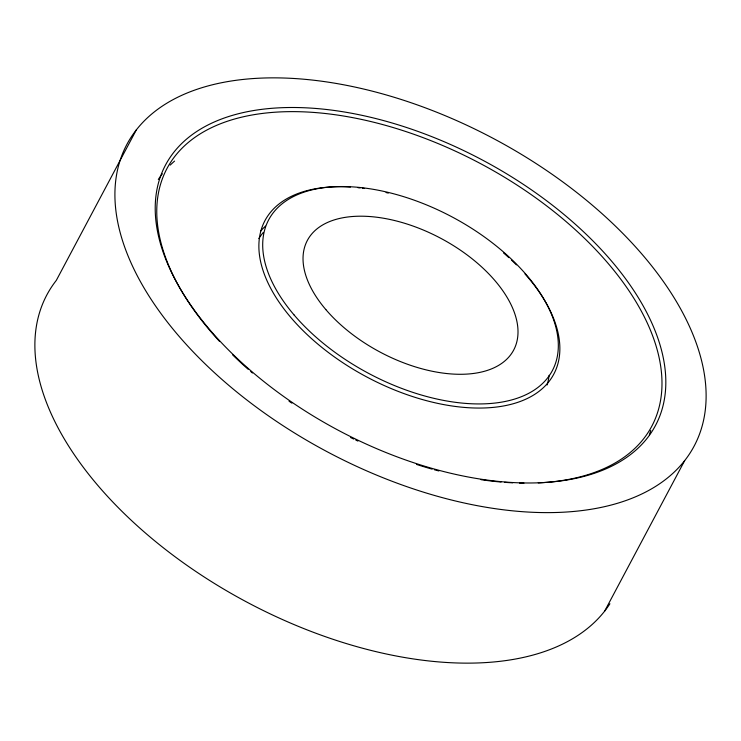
<?xml version="1.0" encoding="UTF-8"?>
<svg xmlns="http://www.w3.org/2000/svg" width="741" height="741" viewBox="0 0 741 741"><rect width="100%" height="100%" fill="white"/><g stroke="black" fill="none" stroke-linecap="round" stroke-linejoin="round"><path stroke-width="1.11" d="M136.344 129.87L56.316 280.385A321.251 177.312 28 0 0 226.959 591.003A321.251 177.312 28 0 0 609.908 603.758M604.656 611.13L684.684 460.615A321.251 177.312 28 0 0 369.148 90.365A321.251 177.312 28 0 0 177.71 334.737A321.251 177.312 28 0 0 684.684 460.615M260.869 230.877A163.548 90.263 28 0 1 265.473 226.116M549.137 375.289A163.548 90.263 28 0 1 547.053 385.005M258.831 238.593A160.621 88.651 28 0 1 263.342 232.415M158.315 179.442A277.44 153.128 28 0 1 162.39 173.811M170.217 165.095A277.44 153.128 28 0 1 174.58 161.084M650.737 430.438A277.44 153.128 28 0 1 649.375 434.735M219.531 341.397A274.522 151.516 28 0 1 254.737 114.549A274.522 151.516 28 0 1 618.281 275.93A274.522 151.516 28 0 1 538.253 482.882M523.952 483.141A274.522 151.516 28 0 1 519.478 483.067M512.661 482.817A274.522 151.516 28 0 1 504.584 482.317M501.092 482.039A274.522 151.516 28 0 1 481.02 479.677M438.857 470.961A274.522 151.516 28 0 1 434.383 469.757M432.142 469.136A274.522 151.516 28 0 1 416.488 464.412M357.894 441.071A274.522 151.516 28 0 1 355.81 440.071M353.726 439.07A274.522 151.516 28 0 1 350.632 437.542M291.852 403.141A274.522 151.516 28 0 1 289.046 401.205M252.449 373.01A274.522 151.516 28 0 1 250.727 371.519M248.152 369.277A274.522 151.516 28 0 1 232.637 354.874M524.998 273.966A163.548 90.263 28 0 1 493.988 407.318A163.548 90.263 28 0 1 277.282 299.429A163.548 90.263 28 0 1 350.465 187.065M357.968 187.695A163.548 90.263 28 0 1 360.154 187.936M362.358 188.195A163.548 90.263 28 0 1 364.572 188.492M386.042 192.54A163.548 90.263 28 0 1 388.312 193.086M503.482 252.876A163.548 90.263 28 0 1 508.798 257.599M511.392 260.008A163.548 90.263 28 0 1 516.421 264.88M193.003 308.321A277.44 153.128 28 0 0 635.028 450.899A277.44 153.128 28 0 0 403.521 126.507A277.44 153.128 28 0 0 193.003 308.321M325.864 309.608A116.819 64.476 28 0 0 510.216 355.374A116.819 64.476 28 0 0 395.472 220.744A116.819 64.476 28 0 0 325.864 309.608M294.112 314.99A160.621 88.651 28 0 0 547.599 377.929A160.621 88.651 28 0 0 389.831 192.799A160.621 88.651 28 0 0 294.112 314.99"/></g></svg>
